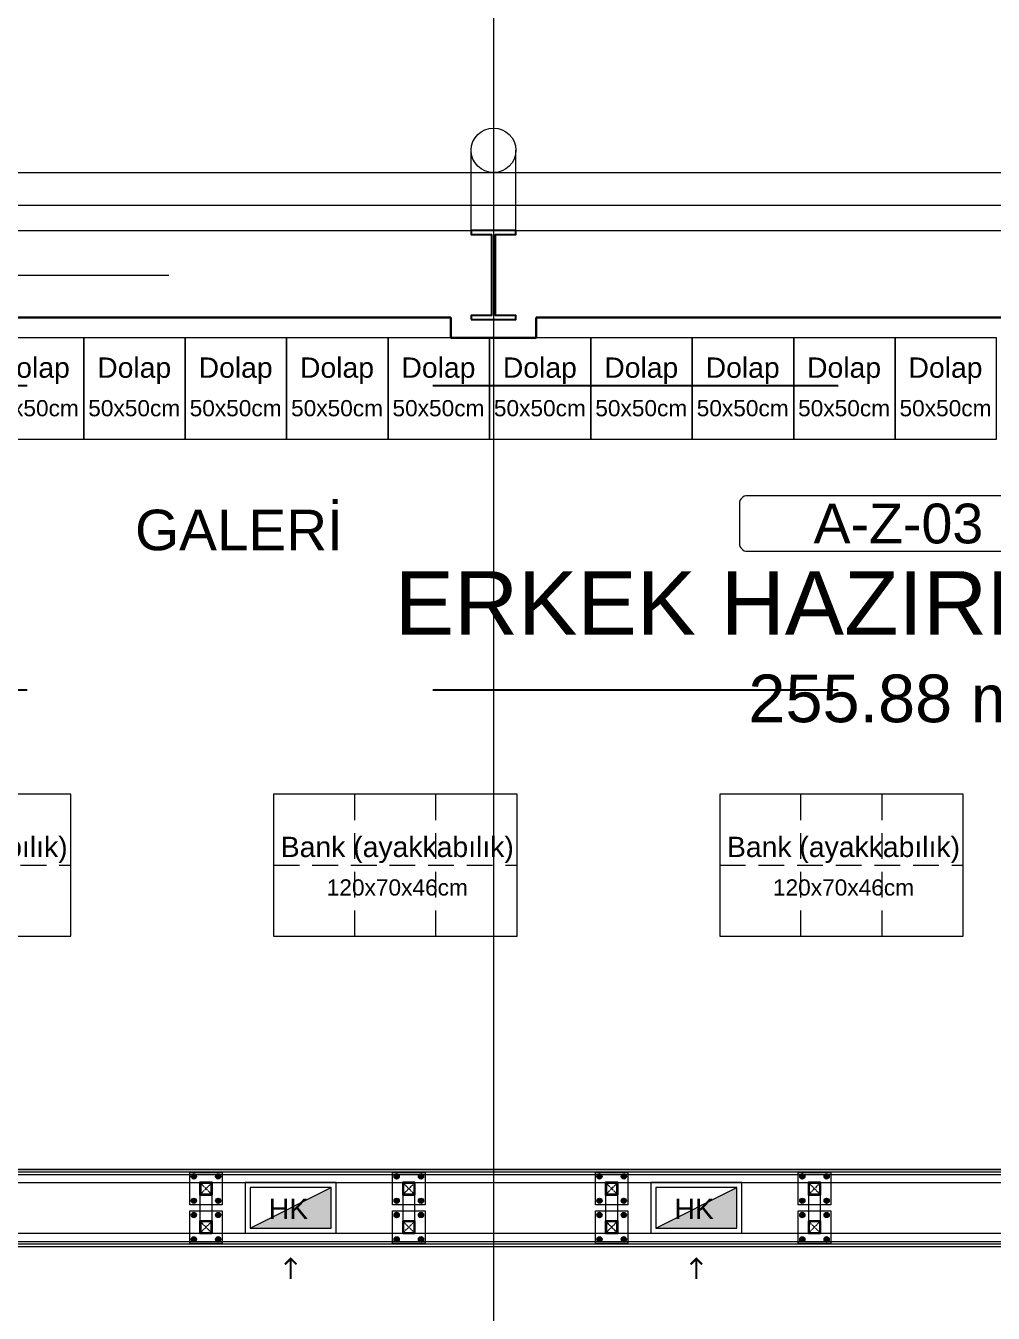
# Model space of a CAD drawing. Header units: centimetres. Extents: x 405464 to 563355, y 50011 to 66875.
# Drawn here: x 508958 to 509435, y 56607 to 57242 of the extents above; entities that cross this region are included whole.
import ezdxf
from ezdxf.enums import TextEntityAlignment as Align

# ---------------------------------------------------------------- set-up
doc = ezdxf.new("R2010")
doc.units = ezdxf.units.CM
for name, pattern in [('CHAIN', [0.3543, 0.2362, -0.0295, 0.0591, -0.0295]), ('DASHDOT', [25.4, 12.7, -6.35, 0, -6.35]), ('DASHED', [4, 2, -2]), ('DASHED2', [9.525, 6.35, -3.175]), ('M00$0$CENTER', [50.8, 31.75, -6.35, 6.35, -6.35])]:
    doc.linetypes.add(name, pattern=pattern)
doc.layers.get('0').update_dxf_attribs({"lineweight": 9})
doc.layers.add('-MH_Ad', color=1, linetype='Continuous', lineweight=9, true_color=0xff0000)
doc.layers.add('DV_alçıpanel_duvar_yeni', color=1, linetype='Continuous', lineweight=20, true_color=0xff0000)
for name, color, linetype, lineweight in [('0-KRCN-MİMARİ-220526', 8, 'Continuous', 9), ('A_Aks', 30, 'DASHDOT', 9), ('A_Arka', 8, 'Continuous', 9), ('A_celik', 1, 'Continuous', 25), ('A_Duvar-alçiplak', 3, 'Continuous', 30), ('A_Kaplama', 191, 'Continuous', 20), ('D_Profil', 155, 'Continuous', 15), ('G_0.09', 254, 'Continuous', 9), ('M00$0$A_Iskelet', 20, 'Continuous', 25), ('M00$0$D_Merkez', 51, 'M00$0$CENTER', 13), ('M00$0$D_Profil', 155, 'Continuous', 15), ('M00_Mahal_No$0$MH_Alan', 51, 'Continuous', 9), ('MH_Alan', 51, 'Continuous', 9), ('TF_Mobilya', 142, 'Continuous', 9)]:
    doc.layers.add(name, color=color, linetype=linetype, lineweight=lineweight)
doc.layers.add('_statik', color=2, linetype='Continuous')
doc.styles.add('Kalin01', font='swissk.ttf')
doc.styles.add('M00_Mahal_No$0$Kalin01', font='swissk.ttf')
doc.styles.add('M00_Mahal_No$0$Normal', font='swiss.ttf')
doc.styles.add('MP_KAPI_POZ', font='arial.ttf')
doc.styles.add('Normal', font='arial.ttf')

# ---------------------------------------------------------------- blocks, each defined once
blk = doc.blocks.new('a_aks')
at = {"layer": 'A_Aks', "color": 8, "ltscale": 200}
for p, q in [((4830, 5308.05), (4830, -831.11)), ((2130, 4857), (12637.81, 4857))]:
    blk.add_line(p, q, dxfattribs=at)
blk = doc.blocks.new('mimari_yeni_durum')
at = {"layer": 'A_Arka', "color": 8}
for p, q in [((4819, 4879), (4819, 4918.5)), ((4841, 4879), (4841, 4918.5)), ((1600, 4907.5), (12577, 4907.5))]:
    blk.add_line(p, q, dxfattribs=at)
blk.add_circle((4830, 4918.5), 11, dxfattribs=at)
at = {"layer": 'A_celik', "color": 8}
blk.add_lwpolyline([(4819, 4835), (4841, 4835), (4841, 4837), (4831, 4837), (4831, 4877), (4841, 4877), (4841, 4879), (4819, 4879), (4819, 4877), (4829, 4877), (4829, 4837), (4819, 4837), (4819, 4835)], dxfattribs=at)
at = {"layer": 'A_Duvar-alçiplak', "color": 8}
for p, q in [((4451, 4836), (4809, 4836)), ((4809, 4836), (4809, 4826)), ((4851, 4836), (4851, 4826)), ((4851, 4836), (5209, 4836)), ((4809, 4826), (4851, 4826))]:
    blk.add_line(p, q, dxfattribs=at)
at = {"layer": 'A_Kaplama', "color": 8}
for p, q in [((4282, 4891.5), (7028, 4891.5)), ((4282, 4879), (7028, 4879))]:
    blk.add_line(p, q, dxfattribs=at)
at = {"layer": 'A_Aks', "color": 8}
blk.add_blockref('a_aks', (0, 0), dxfattribs=at)
blk = doc.blocks.new('hazırlık_alanları_yp')
at = {"layer": 'TF_Mobilya', "color": 8, "linetype": 'DASHED2', "ltscale": 2}
for p, q in [((3131.6, 4474), (3131.6, 4544)), ((3171.6, 4474), (3171.6, 4544)), ((3351.6, 4474), (3351.6, 4544)), ((3391.6, 4474), (3391.6, 4544))]:
    blk.add_line(p, q, dxfattribs=at)
at = {"layer": 'TF_Mobilya', "color": 8}
for points in [[(2948, 4719), (2998, 4719), (2998, 4769), (2948, 4769)], [(2998, 4719), (3048, 4719), (3048, 4769), (2998, 4769)], [(3048, 4719), (3098, 4719), (3098, 4769), (3048, 4769)], [(3098, 4719), (3148, 4719), (3148, 4769), (3098, 4769)], [(3148, 4719), (3198, 4719), (3198, 4769), (3148, 4769)], [(3198, 4719), (3248, 4719), (3248, 4769), (3198, 4769)], [(3248, 4719), (3298, 4719), (3298, 4769), (3248, 4769)], [(3298, 4719), (3348, 4719), (3348, 4769), (3298, 4769)], [(3348, 4719), (3398, 4719), (3398, 4769), (3348, 4769)], [(3398, 4719), (3448, 4719), (3448, 4769), (3398, 4769)], [(2871.6, 4474), (2991.6, 4474), (2991.6, 4544), (2871.6, 4544)], [(3091.6, 4474), (3211.6, 4474), (3211.6, 4544), (3091.6, 4544)], [(3311.6, 4474), (3431.6, 4474), (3431.6, 4544), (3311.6, 4544)]]:
    blk.add_lwpolyline(points, close=True, dxfattribs=at)
at = {"layer": 'TF_Mobilya', "color": 8, "linetype": 'DASHED2', "ltscale": 2}
for points in [[(2871.6, 4509), (2991.6, 4509)], [(3091.6, 4509), (3211.6, 4509)], [(3311.6, 4509), (3431.6, 4509)]]:
    blk.add_lwpolyline(points, dxfattribs=at)
at = {"layer": 'TF_Mobilya', "color": 8, "style": 'MP_KAPI_POZ'}
for s, height, p in [('Dolap', 10, (2972.85, 4754.35)), ('Dolap', 10, (3022.85, 4754.35)), ('Dolap', 10, (3072.85, 4754.35)), ('Dolap', 10, (3122.85, 4754.35)), ('Dolap', 10, (3172.85, 4754.35)), ('Dolap', 10, (3222.85, 4754.35)), ('Dolap', 10, (3272.85, 4754.35)), ('Dolap', 10, (3322.85, 4754.35)), ('Dolap', 10, (3372.85, 4754.35)), ('Dolap', 10, (3422.85, 4754.35)), ('50x50cm', 8, (2972.85, 4734.35)), ('50x50cm', 8, (3022.85, 4734.35)), ('50x50cm', 8, (3072.85, 4734.35)), ('50x50cm', 8, (3122.85, 4734.35)), ('50x50cm', 8, (3172.85, 4734.35)), ('50x50cm', 8, (3222.85, 4734.35)), ('50x50cm', 8, (3272.85, 4734.35)), ('50x50cm', 8, (3322.85, 4734.35)), ('50x50cm', 8, (3372.85, 4734.35)), ('50x50cm', 8, (3422.85, 4734.35)), ('Bank (ayakkabılık)', 10, (2932.56, 4518.01)), ('Bank (ayakkabılık)', 10, (3152.56, 4518.01)), ('Bank (ayakkabılık)', 10, (3372.56, 4518.01)), ('120x70x46cm', 8, (3152.56, 4498.01)), ('120x70x46cm', 8, (3372.56, 4498.01))]:
    blk.add_text(s, height=height, dxfattribs=at).set_placement(p, align=Align.MIDDLE_CENTER)
blk = doc.blocks.new('M00_Mahal_No$0$MHL')
at = {"color": 0, "linetype": 'ByBlock', "lineweight": -2}
blk.add_lwpolyline([(-100, -5), (-100, -30, 0.414214), (-95, -35), (95, -35, 0.414214), (100, -30), (100, -5, 0.414214), (95, 0), (-95, 0, 0.414214)], format="xyb", close=True, dxfattribs=at)
for tag, height, style, p in [('MAHALNO', 25, 'M00_Mahal_No$0$Kalin01', (0, -17.5)), ('MAHALADI', 40, 'M00_Mahal_No$0$Normal', (0, -67.5))]:
    blk.add_attdef(tag, text='', height=height, dxfattribs=dict(at, style=style)).set_placement(p, align=Align.MIDDLE_CENTER)
at = {"layer": 'M00_Mahal_No$0$MH_Alan', "style": 'M00_Mahal_No$0$Normal'}
blk.add_attdef('ALAN', text='', height=40, dxfattribs=at).set_placement((0, -127.5), align=Align.MIDDLE_CENTER)
blk = doc.blocks.new('A$C17b1b0ad')
at = {"layer": 'MH_Alan', "color": 8}
for points in [[(4451, 4836), (4809, 4836), (4809, 4826), (4851, 4826), (4851, 4836), (5209, 4836), (5209, 4826), (5301, 4826), (5301, 4836), (5659, 4836), (5659, 4826), (5701, 4826), (5701, 4836), (6059, 4836), (6059, 4826), (6101, 4826), (6101, 4836), (6459, 4836)], [(8656.98, 4416), (2547.5, 4416)]]:
    blk.add_lwpolyline(points, dxfattribs=at)
at = {"layer": '-MH_Ad', "color": 8}
ref = blk.add_blockref('M00_Mahal_No$0$MHL', (5029.62, 4748.2), dxfattribs=dict(at, xscale=0.7839999999999999, yscale=0.7839999999999999, zscale=0.7839999999999999))
ref.add_attrib('MAHALNO', 'A-Z-03', dxfattribs={"layer": '0', "color": 0, "linetype": 'ByBlock', "lineweight": -2, "height": 19.6, "style": 'M00_Mahal_No$0$Kalin01'}).set_placement((5029.62, 4734.48), align=Align.MIDDLE_CENTER)
ref.add_attrib('MAHALADI', 'ERKEK HAZIRLIK ALANI', dxfattribs={"layer": '0', "color": 0, "linetype": 'ByBlock', "lineweight": -2, "height": 31.36, "style": 'M00_Mahal_No$0$Normal'}).set_placement((5029.62, 4695.28), align=Align.MIDDLE_CENTER)
ref.add_attrib('ALAN', '255.88 m²', dxfattribs={"layer": 'M00_Mahal_No$0$MH_Alan', "height": 23.52, "style": 'M00_Mahal_No$0$Normal'}).set_placement((5029.62, 4648.24), align=Align.MIDDLE_CENTER)
blk = doc.blocks.new('statik_temel_kalıp')
at = {"layer": '_statik', "color": 4, "linetype": 'DASHED', "ltscale": 100}
for p, q in [((-10930, -54.5), (-60, -54.5)), ((-10930, -204.5), (-210, -204.5))]:
    blk.add_line(p, q, dxfattribs=at)
at = {"layer": '_statik', "color": 4, "linetype": 'DASHED', "ltscale": 100, "style": 'Kalin01'}
blk.add_text('GALERİ', height=20, dxfattribs=at).set_placement((-7876.74, -135.71))
blk = doc.blocks.new('*U114')
at = {"ltscale": 40}
blk.add_lwpolyline([(0, 0), (0, 6), (6, 6), (6, 0)], close=True, dxfattribs=at)
at = {"layer": 'M00$0$D_Merkez', "ltscale": 0.015}
for points in [[(0, 0), (6, 6)], [(0, 6), (6, 0)]]:
    blk.add_lwpolyline(points, dxfattribs=at)
at = {"layer": 'M00$0$D_Profil', "ltscale": 40}
blk.add_lwpolyline([(0.4, 0.4), (0.4, 5.6), (5.6, 5.6), (5.6, 0.4)], close=True, dxfattribs=at)
blk = doc.blocks.new('duvarlar')
h = blk.add_hatch(color=8)
h.dxf.hatch_style = 1
h.paths.add_polyline_path([(4750, 4387), (4750, 4407), (4710, 4387)])
h = blk.add_hatch(color=8)
h.dxf.hatch_style = 1
h.paths.add_polyline_path([(4750, 4387), (4750, 4407), (4710, 4387)])
h = blk.add_hatch(color=8)
h.dxf.hatch_style = 1
h.paths.add_polyline_path([(4950, 4387), (4950, 4407), (4910, 4387)])
at = {"color": 8}
for points in [[(4680.25, 4398.5), (4680.25, 4414.5), (4696.25, 4414.5), (4696.25, 4398.5)], [(4780.25, 4398.5), (4780.25, 4414.5), (4796.25, 4414.5), (4796.25, 4398.5)], [(4880.25, 4398.5), (4880.25, 4414.5), (4896.25, 4414.5), (4896.25, 4398.5)], [(4980.25, 4398.5), (4980.25, 4414.5), (4996.25, 4414.5), (4996.25, 4398.5)], [(4750, 4387), (4750, 4407), (4710, 4407), (4710, 4387)], [(4750, 4387), (4750, 4407), (4710, 4407), (4710, 4387)], [(4950, 4387), (4950, 4407), (4910, 4407), (4910, 4387)], [(4680.25, 4379.5), (4680.25, 4395.5), (4696.25, 4395.5), (4696.25, 4379.5)], [(4780.25, 4379.5), (4780.25, 4395.5), (4796.25, 4395.5), (4796.25, 4379.5)], [(4880.25, 4379.5), (4880.25, 4395.5), (4896.25, 4395.5), (4896.25, 4379.5)], [(4980.25, 4379.5), (4980.25, 4395.5), (4996.25, 4395.5), (4996.25, 4379.5)]]:
    blk.add_lwpolyline(points, close=True, dxfattribs=at)
for points in [[(4710, 4387), (4750, 4407)], [(4710, 4387), (4750, 4407)], [(4910, 4387), (4950, 4407)]]:
    blk.add_lwpolyline(points, dxfattribs=at)
at = {"color": 8, "const_width": 1}
for points in [[(4727.17, 4369.17), (4730, 4372), (4732.83, 4369.17)], [(4727.17, 4369.17), (4730, 4372), (4732.83, 4369.17)], [(4730, 4361.94), (4730, 4372)], [(4730, 4361.94), (4730, 4372)], [(4927.17, 4369.17), (4930, 4372), (4932.83, 4369.17)], [(4930, 4361.94), (4930, 4372)]]:
    blk.add_lwpolyline(points, dxfattribs=at)
at = {"layer": 'D_Profil', "color": 8}
for p, q in [((4281.25, 4409.5), (7030, 4409.5)), ((4685.25, 4409.5), (4685.25, 4384.5)), ((4785.25, 4409.5), (4785.25, 4384.5)), ((4885.25, 4409.5), (4885.25, 4384.5)), ((4985.25, 4409.5), (4985.25, 4384.5)), ((4691.25, 4390.5), (4691.25, 4403.5)), ((4791.25, 4390.5), (4791.25, 4403.5)), ((4891.25, 4390.5), (4891.25, 4403.5)), ((4991.25, 4390.5), (4991.25, 4403.5)), ((4281.25, 4384.5), (7030, 4384.5))]:
    blk.add_line(p, q, dxfattribs=at)
at = {"layer": 'DV_alçıpanel_duvar_yeni', "color": 8}
for p, q in [((4281.25, 4416), (7030, 4416)), ((4281.25, 4414.75), (7030, 4414.75)), ((4281.25, 4413.5), (7030, 4413.5)), ((4280, 4378), (7030, 4378)), ((4281.25, 4380.5), (7030, 4380.5)), ((4281.25, 4379.25), (7030, 4379.25))]:
    blk.add_line(p, q, dxfattribs=at)
at = {"layer": 'G_0.09', "color": 8}
for p, q in [((4682.25, 4413.67), (4681.24, 4413.09)), ((4681.24, 4413.09), (4681.24, 4411.91)), ((4683.26, 4413.09), (4682.25, 4413.67)), ((4683.26, 4411.91), (4683.26, 4413.09)), ((4693.24, 4413.09), (4694.25, 4413.67)), ((4693.24, 4411.91), (4693.24, 4413.09)), ((4694.25, 4413.67), (4695.26, 4413.09)), ((4695.26, 4413.09), (4695.26, 4411.91)), ((4782.25, 4413.67), (4781.24, 4413.09)), ((4781.24, 4413.09), (4781.24, 4411.91)), ((4783.26, 4413.09), (4782.25, 4413.67)), ((4783.26, 4411.91), (4783.26, 4413.09)), ((4793.24, 4413.09), (4794.25, 4413.67)), ((4793.24, 4411.91), (4793.24, 4413.09)), ((4794.25, 4413.67), (4795.26, 4413.09)), ((4795.26, 4413.09), (4795.26, 4411.91)), ((4882.25, 4413.67), (4881.24, 4413.09)), ((4881.24, 4413.09), (4881.24, 4411.91)), ((4883.26, 4413.09), (4882.25, 4413.67)), ((4883.26, 4411.91), (4883.26, 4413.09)), ((4893.24, 4413.09), (4894.25, 4413.67)), ((4893.24, 4411.91), (4893.24, 4413.09)), ((4894.25, 4413.67), (4895.26, 4413.09)), ((4895.26, 4413.09), (4895.26, 4411.91)), ((4982.25, 4413.67), (4981.24, 4413.09)), ((4981.24, 4413.09), (4981.24, 4411.91)), ((4983.26, 4413.09), (4982.25, 4413.67)), ((4983.26, 4411.91), (4983.26, 4413.09)), ((4993.24, 4413.09), (4994.25, 4413.67)), ((4993.24, 4411.91), (4993.24, 4413.09)), ((4994.25, 4413.67), (4995.26, 4413.09)), ((4995.26, 4413.09), (4995.26, 4411.91)), ((4681.24, 4411.91), (4682.25, 4411.33)), ((4682.25, 4411.33), (4683.26, 4411.91)), ((4694.25, 4411.33), (4693.24, 4411.91)), ((4695.26, 4411.91), (4694.25, 4411.33)), ((4781.24, 4411.91), (4782.25, 4411.33)), ((4782.25, 4411.33), (4783.26, 4411.91)), ((4794.25, 4411.33), (4793.24, 4411.91)), ((4795.26, 4411.91), (4794.25, 4411.33)), ((4881.24, 4411.91), (4882.25, 4411.33)), ((4882.25, 4411.33), (4883.26, 4411.91)), ((4894.25, 4411.33), (4893.24, 4411.91)), ((4895.26, 4411.91), (4894.25, 4411.33)), ((4981.24, 4411.91), (4982.25, 4411.33)), ((4982.25, 4411.33), (4983.26, 4411.91)), ((4994.25, 4411.33), (4993.24, 4411.91)), ((4995.26, 4411.91), (4994.25, 4411.33)), ((4681.24, 4401.09), (4682.25, 4401.67)), ((4681.24, 4399.91), (4681.24, 4401.09)), ((4682.25, 4399.33), (4681.24, 4399.91)), ((4682.25, 4401.67), (4683.26, 4401.09)), ((4683.26, 4399.91), (4682.25, 4399.33)), ((4683.26, 4401.09), (4683.26, 4399.91)), ((4694.25, 4401.67), (4693.24, 4401.09)), ((4693.24, 4401.09), (4693.24, 4399.91)), ((4693.24, 4399.91), (4694.25, 4399.33)), ((4695.26, 4401.09), (4694.25, 4401.67)), ((4694.25, 4399.33), (4695.26, 4399.91)), ((4695.26, 4399.91), (4695.26, 4401.09)), ((4781.24, 4401.09), (4782.25, 4401.67)), ((4781.24, 4399.91), (4781.24, 4401.09)), ((4782.25, 4399.33), (4781.24, 4399.91)), ((4782.25, 4401.67), (4783.26, 4401.09)), ((4783.26, 4399.91), (4782.25, 4399.33)), ((4783.26, 4401.09), (4783.26, 4399.91)), ((4794.25, 4401.67), (4793.24, 4401.09)), ((4793.24, 4401.09), (4793.24, 4399.91)), ((4793.24, 4399.91), (4794.25, 4399.33)), ((4795.26, 4401.09), (4794.25, 4401.67)), ((4794.25, 4399.33), (4795.26, 4399.91)), ((4795.26, 4399.91), (4795.26, 4401.09)), ((4881.24, 4401.09), (4882.25, 4401.67)), ((4881.24, 4399.91), (4881.24, 4401.09)), ((4882.25, 4399.33), (4881.24, 4399.91)), ((4882.25, 4401.67), (4883.26, 4401.09)), ((4883.26, 4399.91), (4882.25, 4399.33)), ((4883.26, 4401.09), (4883.26, 4399.91)), ((4894.25, 4401.67), (4893.24, 4401.09)), ((4893.24, 4401.09), (4893.24, 4399.91)), ((4893.24, 4399.91), (4894.25, 4399.33)), ((4895.26, 4401.09), (4894.25, 4401.67)), ((4894.25, 4399.33), (4895.26, 4399.91)), ((4895.26, 4399.91), (4895.26, 4401.09)), ((4981.24, 4401.09), (4982.25, 4401.67)), ((4981.24, 4399.91), (4981.24, 4401.09)), ((4982.25, 4399.33), (4981.24, 4399.91)), ((4982.25, 4401.67), (4983.26, 4401.09)), ((4983.26, 4399.91), (4982.25, 4399.33)), ((4983.26, 4401.09), (4983.26, 4399.91)), ((4994.25, 4401.67), (4993.24, 4401.09)), ((4993.24, 4401.09), (4993.24, 4399.91)), ((4993.24, 4399.91), (4994.25, 4399.33)), ((4995.26, 4401.09), (4994.25, 4401.67)), ((4994.25, 4399.33), (4995.26, 4399.91)), ((4995.26, 4399.91), (4995.26, 4401.09)), ((4682.25, 4394.67), (4681.24, 4394.09)), ((4681.24, 4394.09), (4681.24, 4392.91)), ((4683.26, 4394.09), (4682.25, 4394.67)), ((4683.26, 4392.91), (4683.26, 4394.09)), ((4693.24, 4394.09), (4694.25, 4394.67)), ((4693.24, 4392.91), (4693.24, 4394.09)), ((4694.25, 4394.67), (4695.26, 4394.09)), ((4695.26, 4394.09), (4695.26, 4392.91)), ((4782.25, 4394.67), (4781.24, 4394.09)), ((4781.24, 4394.09), (4781.24, 4392.91)), ((4783.26, 4394.09), (4782.25, 4394.67)), ((4783.26, 4392.91), (4783.26, 4394.09)), ((4793.24, 4394.09), (4794.25, 4394.67)), ((4793.24, 4392.91), (4793.24, 4394.09)), ((4794.25, 4394.67), (4795.26, 4394.09)), ((4795.26, 4394.09), (4795.26, 4392.91)), ((4882.25, 4394.67), (4881.24, 4394.09)), ((4881.24, 4394.09), (4881.24, 4392.91)), ((4883.26, 4394.09), (4882.25, 4394.67)), ((4883.26, 4392.91), (4883.26, 4394.09)), ((4893.24, 4394.09), (4894.25, 4394.67)), ((4893.24, 4392.91), (4893.24, 4394.09)), ((4894.25, 4394.67), (4895.26, 4394.09)), ((4895.26, 4394.09), (4895.26, 4392.91)), ((4982.25, 4394.67), (4981.24, 4394.09)), ((4981.24, 4394.09), (4981.24, 4392.91)), ((4983.26, 4394.09), (4982.25, 4394.67)), ((4983.26, 4392.91), (4983.26, 4394.09)), ((4993.24, 4394.09), (4994.25, 4394.67)), ((4993.24, 4392.91), (4993.24, 4394.09)), ((4994.25, 4394.67), (4995.26, 4394.09)), ((4995.26, 4394.09), (4995.26, 4392.91)), ((4681.24, 4392.91), (4682.25, 4392.33)), ((4682.25, 4392.33), (4683.26, 4392.91)), ((4694.25, 4392.33), (4693.24, 4392.91)), ((4695.26, 4392.91), (4694.25, 4392.33)), ((4781.24, 4392.91), (4782.25, 4392.33)), ((4782.25, 4392.33), (4783.26, 4392.91)), ((4794.25, 4392.33), (4793.24, 4392.91)), ((4795.26, 4392.91), (4794.25, 4392.33)), ((4881.24, 4392.91), (4882.25, 4392.33)), ((4882.25, 4392.33), (4883.26, 4392.91)), ((4894.25, 4392.33), (4893.24, 4392.91)), ((4895.26, 4392.91), (4894.25, 4392.33)), ((4981.24, 4392.91), (4982.25, 4392.33)), ((4982.25, 4392.33), (4983.26, 4392.91)), ((4994.25, 4392.33), (4993.24, 4392.91)), ((4995.26, 4392.91), (4994.25, 4392.33)), ((4681.24, 4382.09), (4682.25, 4382.67)), ((4681.24, 4380.91), (4681.24, 4382.09)), ((4682.25, 4380.33), (4681.24, 4380.91)), ((4682.25, 4382.67), (4683.26, 4382.09)), ((4683.26, 4380.91), (4682.25, 4380.33)), ((4683.26, 4382.09), (4683.26, 4380.91)), ((4694.25, 4382.67), (4693.24, 4382.09)), ((4693.24, 4382.09), (4693.24, 4380.91)), ((4693.24, 4380.91), (4694.25, 4380.33)), ((4695.26, 4382.09), (4694.25, 4382.67)), ((4694.25, 4380.33), (4695.26, 4380.91)), ((4695.26, 4380.91), (4695.26, 4382.09)), ((4781.24, 4382.09), (4782.25, 4382.67)), ((4781.24, 4380.91), (4781.24, 4382.09)), ((4782.25, 4380.33), (4781.24, 4380.91)), ((4782.25, 4382.67), (4783.26, 4382.09)), ((4783.26, 4380.91), (4782.25, 4380.33)), ((4783.26, 4382.09), (4783.26, 4380.91)), ((4794.25, 4382.67), (4793.24, 4382.09)), ((4793.24, 4382.09), (4793.24, 4380.91)), ((4793.24, 4380.91), (4794.25, 4380.33)), ((4795.26, 4382.09), (4794.25, 4382.67)), ((4794.25, 4380.33), (4795.26, 4380.91)), ((4795.26, 4380.91), (4795.26, 4382.09)), ((4881.24, 4382.09), (4882.25, 4382.67)), ((4881.24, 4380.91), (4881.24, 4382.09)), ((4882.25, 4380.33), (4881.24, 4380.91)), ((4882.25, 4382.67), (4883.26, 4382.09)), ((4883.26, 4380.91), (4882.25, 4380.33)), ((4883.26, 4382.09), (4883.26, 4380.91)), ((4894.25, 4382.67), (4893.24, 4382.09)), ((4893.24, 4382.09), (4893.24, 4380.91)), ((4893.24, 4380.91), (4894.25, 4380.33)), ((4895.26, 4382.09), (4894.25, 4382.67)), ((4894.25, 4380.33), (4895.26, 4380.91)), ((4895.26, 4380.91), (4895.26, 4382.09)), ((4981.24, 4382.09), (4982.25, 4382.67)), ((4981.24, 4380.91), (4981.24, 4382.09)), ((4982.25, 4380.33), (4981.24, 4380.91)), ((4982.25, 4382.67), (4983.26, 4382.09)), ((4983.26, 4380.91), (4982.25, 4380.33)), ((4983.26, 4382.09), (4983.26, 4380.91)), ((4994.25, 4382.67), (4993.24, 4382.09)), ((4993.24, 4382.09), (4993.24, 4380.91)), ((4993.24, 4380.91), (4994.25, 4380.33)), ((4995.26, 4382.09), (4994.25, 4382.67)), ((4994.25, 4380.33), (4995.26, 4380.91)), ((4995.26, 4380.91), (4995.26, 4382.09))]:
    blk.add_line(p, q, dxfattribs=at)
at = {"layer": 'G_0.09', "color": 8, "linetype": 'CHAIN', "ltscale": 3}
for p, q in [((4681.24, 4412.5), (4683.26, 4412.5)), ((4682.25, 4411.33), (4682.25, 4413.67)), ((4695.26, 4412.5), (4693.24, 4412.5)), ((4694.25, 4411.33), (4694.25, 4413.67)), ((4781.24, 4412.5), (4783.26, 4412.5)), ((4782.25, 4411.33), (4782.25, 4413.67)), ((4795.26, 4412.5), (4793.24, 4412.5)), ((4794.25, 4411.33), (4794.25, 4413.67)), ((4881.24, 4412.5), (4883.26, 4412.5)), ((4882.25, 4411.33), (4882.25, 4413.67)), ((4895.26, 4412.5), (4893.24, 4412.5)), ((4894.25, 4411.33), (4894.25, 4413.67)), ((4981.24, 4412.5), (4983.26, 4412.5)), ((4982.25, 4411.33), (4982.25, 4413.67)), ((4995.26, 4412.5), (4993.24, 4412.5)), ((4994.25, 4411.33), (4994.25, 4413.67)), ((4681.24, 4400.5), (4683.26, 4400.5)), ((4682.25, 4401.67), (4682.25, 4399.33)), ((4695.26, 4400.5), (4693.24, 4400.5)), ((4694.25, 4401.67), (4694.25, 4399.33)), ((4781.24, 4400.5), (4783.26, 4400.5)), ((4782.25, 4401.67), (4782.25, 4399.33)), ((4795.26, 4400.5), (4793.24, 4400.5)), ((4794.25, 4401.67), (4794.25, 4399.33)), ((4881.24, 4400.5), (4883.26, 4400.5)), ((4882.25, 4401.67), (4882.25, 4399.33)), ((4895.26, 4400.5), (4893.24, 4400.5)), ((4894.25, 4401.67), (4894.25, 4399.33)), ((4981.24, 4400.5), (4983.26, 4400.5)), ((4982.25, 4401.67), (4982.25, 4399.33)), ((4995.26, 4400.5), (4993.24, 4400.5)), ((4994.25, 4401.67), (4994.25, 4399.33)), ((4681.24, 4393.5), (4683.26, 4393.5)), ((4682.25, 4392.33), (4682.25, 4394.67)), ((4695.26, 4393.5), (4693.24, 4393.5)), ((4694.25, 4392.33), (4694.25, 4394.67)), ((4781.24, 4393.5), (4783.26, 4393.5)), ((4782.25, 4392.33), (4782.25, 4394.67)), ((4795.26, 4393.5), (4793.24, 4393.5)), ((4794.25, 4392.33), (4794.25, 4394.67)), ((4881.24, 4393.5), (4883.26, 4393.5)), ((4882.25, 4392.33), (4882.25, 4394.67)), ((4895.26, 4393.5), (4893.24, 4393.5)), ((4894.25, 4392.33), (4894.25, 4394.67)), ((4981.24, 4393.5), (4983.26, 4393.5)), ((4982.25, 4392.33), (4982.25, 4394.67)), ((4995.26, 4393.5), (4993.24, 4393.5)), ((4994.25, 4392.33), (4994.25, 4394.67)), ((4681.24, 4381.5), (4683.26, 4381.5)), ((4682.25, 4382.67), (4682.25, 4380.33)), ((4695.26, 4381.5), (4693.24, 4381.5)), ((4694.25, 4382.67), (4694.25, 4380.33)), ((4781.24, 4381.5), (4783.26, 4381.5)), ((4782.25, 4382.67), (4782.25, 4380.33)), ((4795.26, 4381.5), (4793.24, 4381.5)), ((4794.25, 4382.67), (4794.25, 4380.33)), ((4881.24, 4381.5), (4883.26, 4381.5)), ((4882.25, 4382.67), (4882.25, 4380.33)), ((4895.26, 4381.5), (4893.24, 4381.5)), ((4894.25, 4382.67), (4894.25, 4380.33)), ((4981.24, 4381.5), (4983.26, 4381.5)), ((4982.25, 4382.67), (4982.25, 4380.33)), ((4995.26, 4381.5), (4993.24, 4381.5)), ((4994.25, 4382.67), (4994.25, 4380.33))]:
    blk.add_line(p, q, dxfattribs=at)
at = {"layer": 'G_0.09', "color": 8}
for points in [[(4752.5, 4384.5), (4752.5, 4409.5), (4707.5, 4409.5), (4707.5, 4384.5)], [(4752.5, 4384.5), (4752.5, 4409.5), (4707.5, 4409.5), (4707.5, 4384.5)], [(4952.5, 4384.5), (4952.5, 4409.5), (4907.5, 4409.5), (4907.5, 4384.5)]]:
    blk.add_lwpolyline(points, close=True, dxfattribs=at)
for centre, radius in [((4682.25, 4412.5), 1.28), ((4682.25, 4412.5), 0.917), ((4682.25, 4412.5), 0.9), ((4682.25, 4412.5), 0.693), ((4682.25, 4412.5), 0.64), ((4682.25, 4412.5), 0.539), ((4694.25, 4412.5), 1.28), ((4694.25, 4412.5), 0.917), ((4694.25, 4412.5), 0.9), ((4694.25, 4412.5), 0.693), ((4694.25, 4412.5), 0.64), ((4694.25, 4412.5), 0.539), ((4782.25, 4412.5), 1.28), ((4782.25, 4412.5), 0.917), ((4782.25, 4412.5), 0.9), ((4782.25, 4412.5), 0.693), ((4782.25, 4412.5), 0.64), ((4782.25, 4412.5), 0.539), ((4794.25, 4412.5), 1.28), ((4794.25, 4412.5), 0.917), ((4794.25, 4412.5), 0.9), ((4794.25, 4412.5), 0.693), ((4794.25, 4412.5), 0.64), ((4794.25, 4412.5), 0.539), ((4882.25, 4412.5), 1.28), ((4882.25, 4412.5), 0.917), ((4882.25, 4412.5), 0.9), ((4882.25, 4412.5), 0.693), ((4882.25, 4412.5), 0.64), ((4882.25, 4412.5), 0.539), ((4894.25, 4412.5), 1.28), ((4894.25, 4412.5), 0.917), ((4894.25, 4412.5), 0.9), ((4894.25, 4412.5), 0.693), ((4894.25, 4412.5), 0.64), ((4894.25, 4412.5), 0.539), ((4982.25, 4412.5), 1.28), ((4982.25, 4412.5), 0.917), ((4982.25, 4412.5), 0.9), ((4982.25, 4412.5), 0.693), ((4982.25, 4412.5), 0.64), ((4982.25, 4412.5), 0.539), ((4994.25, 4412.5), 1.28), ((4994.25, 4412.5), 0.917), ((4994.25, 4412.5), 0.9), ((4994.25, 4412.5), 0.693), ((4994.25, 4412.5), 0.64), ((4994.25, 4412.5), 0.539), ((4682.25, 4400.5), 1.28), ((4682.25, 4400.5), 0.917), ((4682.25, 4400.5), 0.9), ((4682.25, 4400.5), 0.693), ((4682.25, 4400.5), 0.64), ((4682.25, 4400.5), 0.539), ((4694.25, 4400.5), 1.28), ((4694.25, 4400.5), 0.917), ((4694.25, 4400.5), 0.9), ((4694.25, 4400.5), 0.693), ((4694.25, 4400.5), 0.64), ((4694.25, 4400.5), 0.539), ((4782.25, 4400.5), 1.28), ((4782.25, 4400.5), 0.917), ((4782.25, 4400.5), 0.9), ((4782.25, 4400.5), 0.693), ((4782.25, 4400.5), 0.64), ((4782.25, 4400.5), 0.539), ((4794.25, 4400.5), 1.28), ((4794.25, 4400.5), 0.917), ((4794.25, 4400.5), 0.9), ((4794.25, 4400.5), 0.693), ((4794.25, 4400.5), 0.64), ((4794.25, 4400.5), 0.539), ((4882.25, 4400.5), 1.28), ((4882.25, 4400.5), 0.917), ((4882.25, 4400.5), 0.9), ((4882.25, 4400.5), 0.693), ((4882.25, 4400.5), 0.64), ((4882.25, 4400.5), 0.539), ((4894.25, 4400.5), 1.28), ((4894.25, 4400.5), 0.917), ((4894.25, 4400.5), 0.9), ((4894.25, 4400.5), 0.693), ((4894.25, 4400.5), 0.64), ((4894.25, 4400.5), 0.539), ((4982.25, 4400.5), 1.28), ((4982.25, 4400.5), 0.917), ((4982.25, 4400.5), 0.9), ((4982.25, 4400.5), 0.693), ((4982.25, 4400.5), 0.64), ((4982.25, 4400.5), 0.539), ((4994.25, 4400.5), 1.28), ((4994.25, 4400.5), 0.917), ((4994.25, 4400.5), 0.9), ((4994.25, 4400.5), 0.693), ((4994.25, 4400.5), 0.64), ((4994.25, 4400.5), 0.539), ((4682.25, 4393.5), 1.28), ((4682.25, 4393.5), 0.917), ((4682.25, 4393.5), 0.9), ((4682.25, 4393.5), 0.693), ((4682.25, 4393.5), 0.64), ((4682.25, 4393.5), 0.539), ((4694.25, 4393.5), 1.28), ((4694.25, 4393.5), 0.917), ((4694.25, 4393.5), 0.9), ((4694.25, 4393.5), 0.693), ((4694.25, 4393.5), 0.64), ((4694.25, 4393.5), 0.539), ((4782.25, 4393.5), 1.28), ((4782.25, 4393.5), 0.917), ((4782.25, 4393.5), 0.9), ((4782.25, 4393.5), 0.693), ((4782.25, 4393.5), 0.64), ((4782.25, 4393.5), 0.539), ((4794.25, 4393.5), 1.28), ((4794.25, 4393.5), 0.917), ((4794.25, 4393.5), 0.9), ((4794.25, 4393.5), 0.693), ((4794.25, 4393.5), 0.64), ((4794.25, 4393.5), 0.539), ((4882.25, 4393.5), 1.28), ((4882.25, 4393.5), 0.917), ((4882.25, 4393.5), 0.9), ((4882.25, 4393.5), 0.693), ((4882.25, 4393.5), 0.64), ((4882.25, 4393.5), 0.539), ((4894.25, 4393.5), 1.28), ((4894.25, 4393.5), 0.917), ((4894.25, 4393.5), 0.9), ((4894.25, 4393.5), 0.693), ((4894.25, 4393.5), 0.64), ((4894.25, 4393.5), 0.539), ((4982.25, 4393.5), 1.28), ((4982.25, 4393.5), 0.917), ((4982.25, 4393.5), 0.9), ((4982.25, 4393.5), 0.693), ((4982.25, 4393.5), 0.64), ((4982.25, 4393.5), 0.539), ((4994.25, 4393.5), 1.28), ((4994.25, 4393.5), 0.917), ((4994.25, 4393.5), 0.9), ((4994.25, 4393.5), 0.693), ((4994.25, 4393.5), 0.64), ((4994.25, 4393.5), 0.539), ((4682.25, 4381.5), 1.28), ((4682.25, 4381.5), 0.917), ((4682.25, 4381.5), 0.9), ((4682.25, 4381.5), 0.693), ((4682.25, 4381.5), 0.64), ((4682.25, 4381.5), 0.539), ((4694.25, 4381.5), 1.28), ((4694.25, 4381.5), 0.917), ((4694.25, 4381.5), 0.9), ((4694.25, 4381.5), 0.693), ((4694.25, 4381.5), 0.64), ((4694.25, 4381.5), 0.539), ((4782.25, 4381.5), 1.28), ((4782.25, 4381.5), 0.917), ((4782.25, 4381.5), 0.9), ((4782.25, 4381.5), 0.693), ((4782.25, 4381.5), 0.64), ((4782.25, 4381.5), 0.539), ((4794.25, 4381.5), 1.28), ((4794.25, 4381.5), 0.917), ((4794.25, 4381.5), 0.9), ((4794.25, 4381.5), 0.693), ((4794.25, 4381.5), 0.64), ((4794.25, 4381.5), 0.539), ((4882.25, 4381.5), 1.28), ((4882.25, 4381.5), 0.917), ((4882.25, 4381.5), 0.9), ((4882.25, 4381.5), 0.693), ((4882.25, 4381.5), 0.64), ((4882.25, 4381.5), 0.539), ((4894.25, 4381.5), 1.28), ((4894.25, 4381.5), 0.917), ((4894.25, 4381.5), 0.9), ((4894.25, 4381.5), 0.693), ((4894.25, 4381.5), 0.64), ((4894.25, 4381.5), 0.539), ((4982.25, 4381.5), 1.28), ((4982.25, 4381.5), 0.917), ((4982.25, 4381.5), 0.9), ((4982.25, 4381.5), 0.693), ((4982.25, 4381.5), 0.64), ((4982.25, 4381.5), 0.539), ((4994.25, 4381.5), 1.28), ((4994.25, 4381.5), 0.917), ((4994.25, 4381.5), 0.9), ((4994.25, 4381.5), 0.693), ((4994.25, 4381.5), 0.64), ((4994.25, 4381.5), 0.539)]:
    blk.add_circle(centre, radius, dxfattribs=at)
at = {"layer": 'G_0.09', "color": 8, "linetype": 'Continuous'}
for centre, start, end in [((4682.25, 4412.5), 18, 198), ((4682.25, 4412.5), 18, 198), ((4682.25, 4412.5), 198, 18), ((4682.25, 4412.5), 198, 18), ((4694.25, 4412.5), 162, 342), ((4694.25, 4412.5), 162, 342), ((4694.25, 4412.5), 342, 162), ((4694.25, 4412.5), 342, 162), ((4782.25, 4412.5), 18, 198), ((4782.25, 4412.5), 18, 198), ((4782.25, 4412.5), 198, 18), ((4782.25, 4412.5), 198, 18), ((4794.25, 4412.5), 162, 342), ((4794.25, 4412.5), 162, 342), ((4794.25, 4412.5), 342, 162), ((4794.25, 4412.5), 342, 162), ((4882.25, 4412.5), 18, 198), ((4882.25, 4412.5), 18, 198), ((4882.25, 4412.5), 198, 18), ((4882.25, 4412.5), 198, 18), ((4894.25, 4412.5), 162, 342), ((4894.25, 4412.5), 162, 342), ((4894.25, 4412.5), 342, 162), ((4894.25, 4412.5), 342, 162), ((4982.25, 4412.5), 18, 198), ((4982.25, 4412.5), 18, 198), ((4982.25, 4412.5), 198, 18), ((4982.25, 4412.5), 198, 18), ((4994.25, 4412.5), 162, 342), ((4994.25, 4412.5), 162, 342), ((4994.25, 4412.5), 342, 162), ((4994.25, 4412.5), 342, 162), ((4682.25, 4400.5), 162, 342), ((4682.25, 4400.5), 162, 342), ((4682.25, 4400.5), 342, 162), ((4682.25, 4400.5), 342, 162), ((4694.25, 4400.5), 18, 198), ((4694.25, 4400.5), 18, 198), ((4694.25, 4400.5), 198, 18), ((4694.25, 4400.5), 198, 18), ((4782.25, 4400.5), 162, 342), ((4782.25, 4400.5), 162, 342), ((4782.25, 4400.5), 342, 162), ((4782.25, 4400.5), 342, 162), ((4794.25, 4400.5), 18, 198), ((4794.25, 4400.5), 18, 198), ((4794.25, 4400.5), 198, 18), ((4794.25, 4400.5), 198, 18), ((4882.25, 4400.5), 162, 342), ((4882.25, 4400.5), 162, 342), ((4882.25, 4400.5), 342, 162), ((4882.25, 4400.5), 342, 162), ((4894.25, 4400.5), 18, 198), ((4894.25, 4400.5), 18, 198), ((4894.25, 4400.5), 198, 18), ((4894.25, 4400.5), 198, 18), ((4982.25, 4400.5), 162, 342), ((4982.25, 4400.5), 162, 342), ((4982.25, 4400.5), 342, 162), ((4982.25, 4400.5), 342, 162), ((4994.25, 4400.5), 18, 198), ((4994.25, 4400.5), 18, 198), ((4994.25, 4400.5), 198, 18), ((4994.25, 4400.5), 198, 18), ((4682.25, 4393.5), 18, 198), ((4682.25, 4393.5), 18, 198), ((4682.25, 4393.5), 198, 18), ((4682.25, 4393.5), 198, 18), ((4694.25, 4393.5), 162, 342), ((4694.25, 4393.5), 162, 342), ((4694.25, 4393.5), 342, 162), ((4694.25, 4393.5), 342, 162), ((4782.25, 4393.5), 18, 198), ((4782.25, 4393.5), 18, 198), ((4782.25, 4393.5), 198, 18), ((4782.25, 4393.5), 198, 18), ((4794.25, 4393.5), 162, 342), ((4794.25, 4393.5), 162, 342), ((4794.25, 4393.5), 342, 162), ((4794.25, 4393.5), 342, 162), ((4882.25, 4393.5), 18, 198), ((4882.25, 4393.5), 18, 198), ((4882.25, 4393.5), 198, 18), ((4882.25, 4393.5), 198, 18), ((4894.25, 4393.5), 162, 342), ((4894.25, 4393.5), 162, 342), ((4894.25, 4393.5), 342, 162), ((4894.25, 4393.5), 342, 162), ((4982.25, 4393.5), 18, 198), ((4982.25, 4393.5), 18, 198), ((4982.25, 4393.5), 198, 18), ((4982.25, 4393.5), 198, 18), ((4994.25, 4393.5), 162, 342), ((4994.25, 4393.5), 162, 342), ((4994.25, 4393.5), 342, 162), ((4994.25, 4393.5), 342, 162), ((4682.25, 4381.5), 162, 342), ((4682.25, 4381.5), 162, 342), ((4682.25, 4381.5), 342, 162), ((4682.25, 4381.5), 342, 162), ((4694.25, 4381.5), 18, 198), ((4694.25, 4381.5), 18, 198), ((4694.25, 4381.5), 198, 18), ((4694.25, 4381.5), 198, 18), ((4782.25, 4381.5), 162, 342), ((4782.25, 4381.5), 162, 342), ((4782.25, 4381.5), 342, 162), ((4782.25, 4381.5), 342, 162), ((4794.25, 4381.5), 18, 198), ((4794.25, 4381.5), 18, 198), ((4794.25, 4381.5), 198, 18), ((4794.25, 4381.5), 198, 18), ((4882.25, 4381.5), 162, 342), ((4882.25, 4381.5), 162, 342), ((4882.25, 4381.5), 342, 162), ((4882.25, 4381.5), 342, 162), ((4894.25, 4381.5), 18, 198), ((4894.25, 4381.5), 18, 198), ((4894.25, 4381.5), 198, 18), ((4894.25, 4381.5), 198, 18), ((4982.25, 4381.5), 162, 342), ((4982.25, 4381.5), 162, 342), ((4982.25, 4381.5), 342, 162), ((4982.25, 4381.5), 342, 162), ((4994.25, 4381.5), 18, 198), ((4994.25, 4381.5), 18, 198), ((4994.25, 4381.5), 198, 18), ((4994.25, 4381.5), 198, 18)]:
    blk.add_arc(centre, 0.72, start, end, dxfattribs=at)
at = {"layer": 'G_0.09', "color": 8}
for centre, start, end in [((4682.25, 4412.5), 260, 170), ((4694.25, 4412.5), 10, 280), ((4782.25, 4412.5), 260, 170), ((4794.25, 4412.5), 10, 280), ((4882.25, 4412.5), 260, 170), ((4894.25, 4412.5), 10, 280), ((4982.25, 4412.5), 260, 170), ((4994.25, 4412.5), 10, 280), ((4682.25, 4400.5), 190, 100), ((4694.25, 4400.5), 80, 350), ((4782.25, 4400.5), 190, 100), ((4794.25, 4400.5), 80, 350), ((4882.25, 4400.5), 190, 100), ((4894.25, 4400.5), 80, 350), ((4982.25, 4400.5), 190, 100), ((4994.25, 4400.5), 80, 350), ((4682.25, 4393.5), 260, 170), ((4694.25, 4393.5), 10, 280), ((4782.25, 4393.5), 260, 170), ((4794.25, 4393.5), 10, 280), ((4882.25, 4393.5), 260, 170), ((4894.25, 4393.5), 10, 280), ((4982.25, 4393.5), 260, 170), ((4994.25, 4393.5), 10, 280), ((4682.25, 4381.5), 190, 100), ((4694.25, 4381.5), 80, 350), ((4782.25, 4381.5), 190, 100), ((4794.25, 4381.5), 80, 350), ((4882.25, 4381.5), 190, 100), ((4894.25, 4381.5), 80, 350), ((4982.25, 4381.5), 190, 100), ((4994.25, 4381.5), 80, 350)]:
    blk.add_arc(centre, 0.64, start, end, dxfattribs=at)
at = {"layer": 'M00$0$A_Iskelet', "color": 8, "xscale": -1}
for p in [(4691.25, 4403.5), (4791.25, 4403.5), (4891.25, 4403.5), (4991.25, 4403.5), (4691.25, 4384.5), (4791.25, 4384.5), (4891.25, 4384.5), (4991.25, 4384.5)]:
    blk.add_blockref('*U114', p, dxfattribs=at)
at = {"color": 8, "style": 'Normal'}
for p in [(4719.19, 4391.54), (4719.19, 4391.54), (4919.19, 4391.54)]:
    blk.add_text('HK', height=10, dxfattribs=at).set_placement(p)
blk = doc.blocks.new('A$C9e52caec')
at = {"layer": '-MH_Ad', "color": 8}
blk.add_blockref('A$C17b1b0ad', (0, 0), dxfattribs=at)
at = {"color": 8}
for name, p in [('mimari_yeni_durum', (0, 0)), ('hazırlık_alanları_yp', (1630, 57))]:
    blk.add_blockref(name, p, dxfattribs=at)
at = {"layer": '_statik'}
blk.add_blockref('statik_temel_kalıp', (12530, 4857), dxfattribs=at)
blk.add_blockref('duvarlar', (0, 0))

msp = doc.modelspace()

# ---------------------------------------------------------------- block references
at = {"layer": '0-KRCN-MİMARİ-220526', "rotation": 359.999999999997}
msp.add_blockref('A$C9e52caec', (504358.27, 52262.37, 74), dxfattribs=at)

doc.saveas('drawing.dxf')
